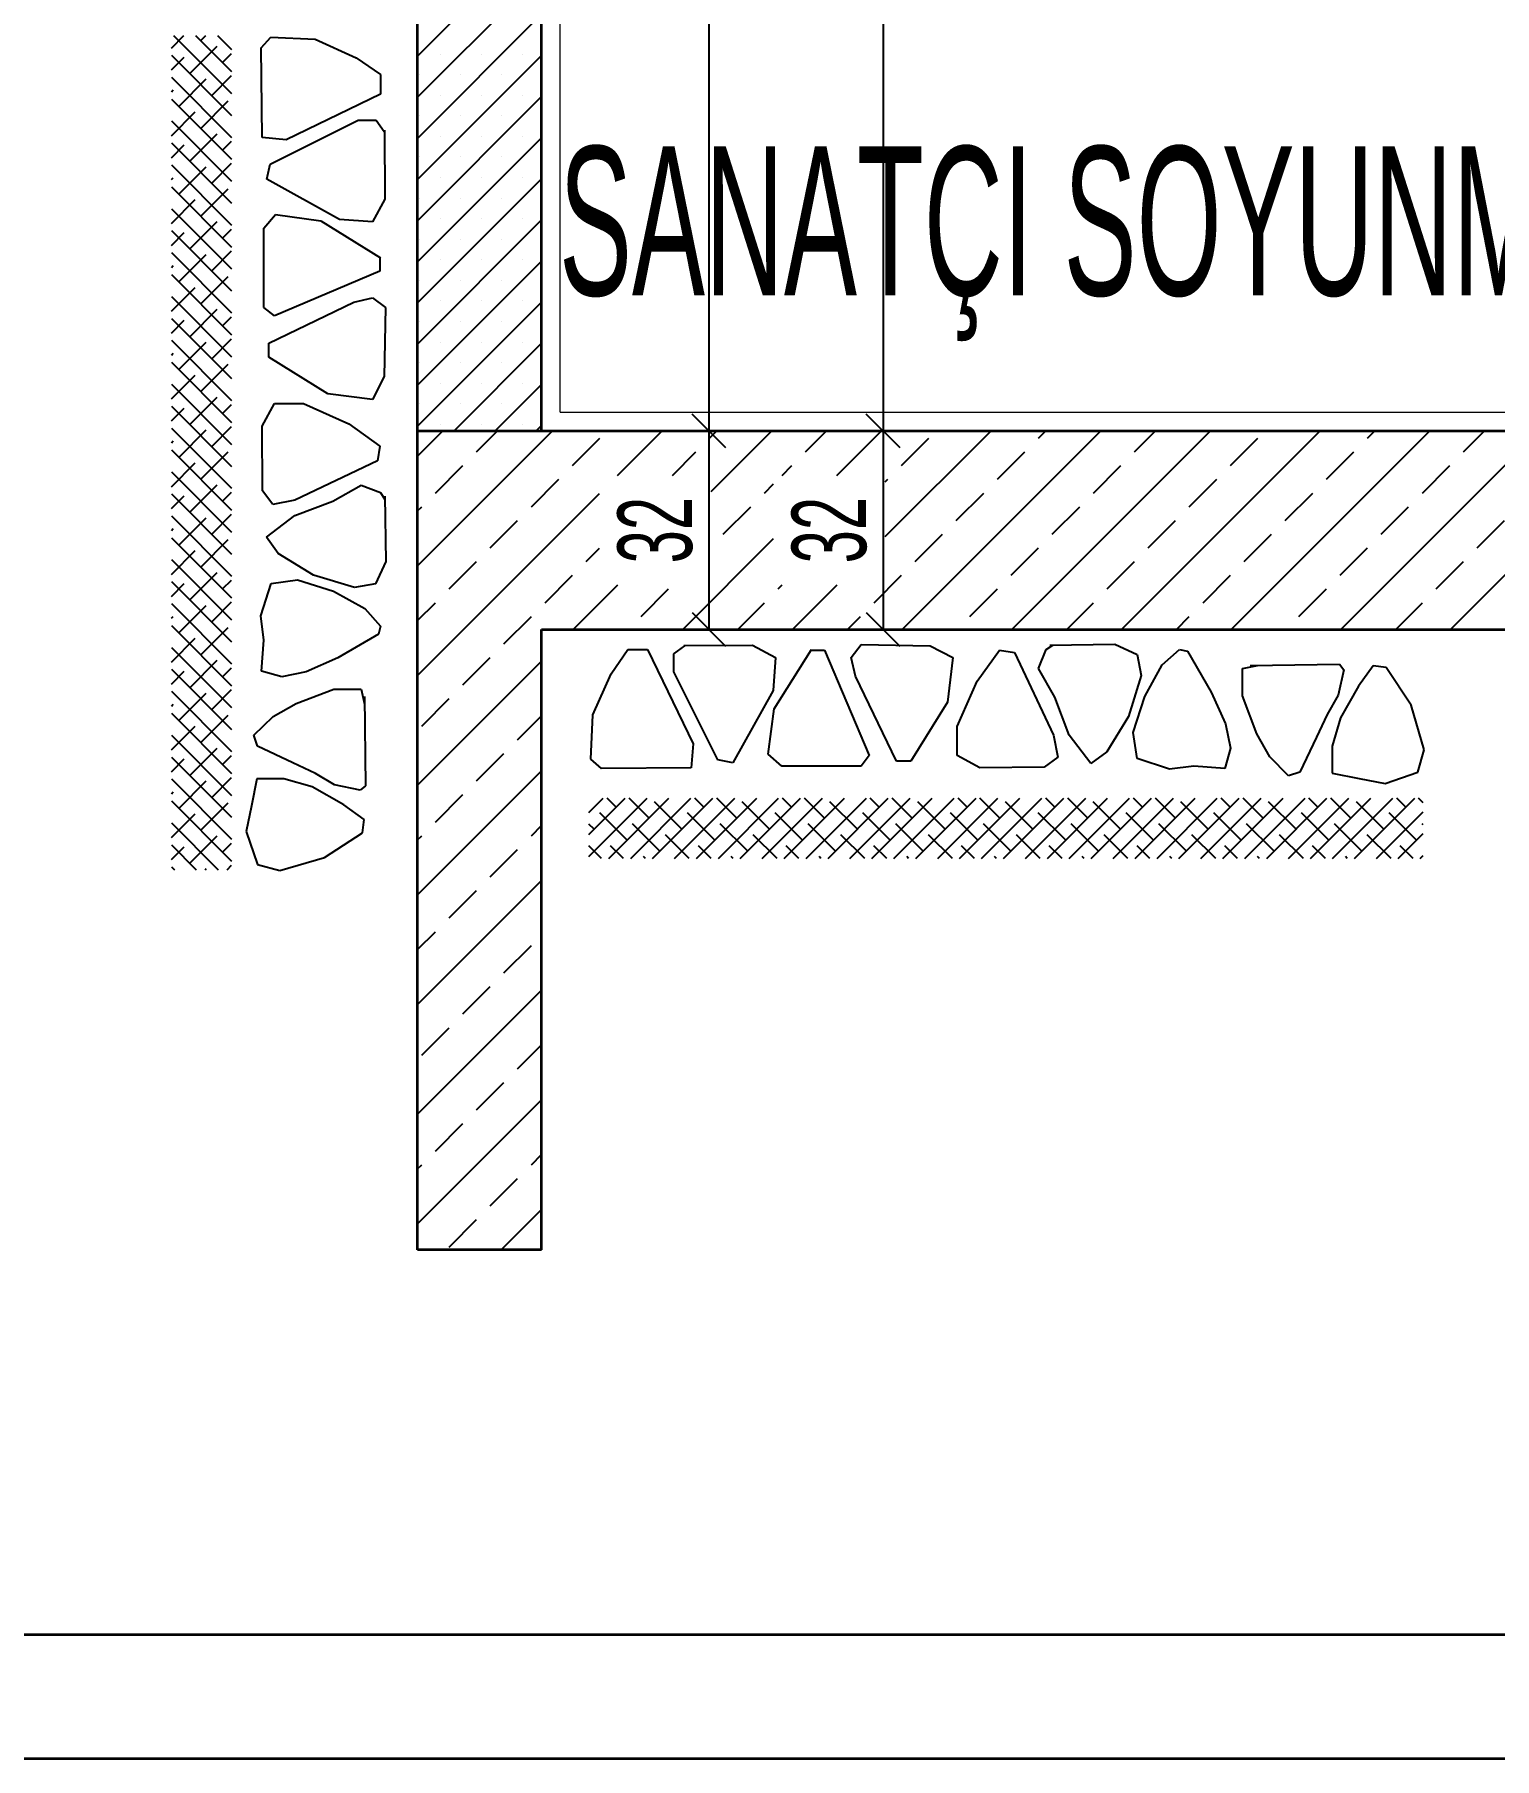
# Model space of a CAD drawing. Header units: inches. Extents: x -7543 to -822, y 102837 to 190349.
# Drawn here: x -827.5251 to -827.4781, y 102836.6651 to 102836.7207 of the extents above; entities that cross this region are included whole.
import ezdxf

# ---------------------------------------------------------------- set-up
doc = ezdxf.new("R2010")
doc.units = ezdxf.units.IN
doc.header["$MEASUREMENT"] = 0
doc.layers.get('0').update_dxf_attribs({"lineweight": 25})
doc.layers.add('DUVAR', color=7, linetype='Continuous', lineweight=35, true_color=0xfc4642)
for name, color, linetype, lineweight in [('ICOL', 55, 'Continuous', 25), ('SIVA', 150, 'Continuous', 15), ('TARAMA', 8, 'Continuous', 25), ('YAZI', 7, 'Continuous', 25)]:
    doc.layers.add(name, color=color, linetype=linetype, lineweight=lineweight)
doc.styles.add('arıal', font='arial.ttf', dxfattribs={"width": 0.7})
doc.styles.add('OLCU', font='tromand.shx', dxfattribs={"width": 0.6, "height": 12})

# ---------------------------------------------------------------- blocks, each defined once
blk = doc.blocks.new('_Oblique')
at = {"color": 0, "linetype": 'ByBlock', "lineweight": -2}
blk.add_line((-0.5, -0.5), (0.5, 0.5), dxfattribs=at)

msp = doc.modelspace()

# ---------------------------------------------------------------- linework, layer by layer
at = {"layer": 'DUVAR'}
for p, q in [((-827.512792, 102836.681485), (-827.512792, 102836.797885)), ((-827.508792, 102836.707885), (-827.508792, 102836.791485)), ((-827.512792, 102836.707885), (-827.273792, 102836.707885)), ((-827.508792, 102836.681485), (-827.508792, 102836.701485)), ((-827.508792, 102836.701485), (-827.448792, 102836.701485)), ((-827.508792, 102836.681485), (-827.512792, 102836.681485)), ((-837.601065, 102836.669085), (-821.993555, 102836.669085)), ((-837.605065, 102836.665085), (-821.989555, 102836.665085))]:
    msp.add_line(p, q, dxfattribs=at)
at = {"layer": 'ICOL'}
for p, q in [((-827.503398, 102836.797885), (-827.503398, 102836.707885)), ((-827.497783, 102836.791485), (-827.497783, 102836.707885)), ((-827.503398, 102836.707885), (-827.503398, 102836.701485)), ((-827.497783, 102836.707885), (-827.497783, 102836.701485))]:
    msp.add_line(p, q, dxfattribs=at)
at = {"layer": 'ICOL', "color": 53}
for p, q in [((-827.504977, 102836.707885), (-827.504238, 102836.707885)), ((-827.504977, 102836.707885), (-827.504238, 102836.707885)), ((-827.496594, 102836.707885), (-827.496943, 102836.707885)), ((-827.496594, 102836.707885), (-827.496943, 102836.707885)), ((-827.503552, 102836.701485), (-827.502558, 102836.701485)), ((-827.498277, 102836.701485), (-827.496943, 102836.701485))]:
    msp.add_line(p, q, dxfattribs=at)
at = {"layer": 'SIVA'}
for q in [(-827.508192, 102836.790885), (-827.473293, 102836.708485)]:
    msp.add_line((-827.508192, 102836.708485), q, dxfattribs=at)
at = {"layer": 'TARAMA'}
for p, q in [((-827.512792, 102836.719965), (-827.508792, 102836.723965)), ((-827.512792, 102836.718639), (-827.508792, 102836.722639)), ((-827.512792, 102836.717313), (-827.508792, 102836.721313)), ((-827.520728, 102836.720227), (-827.520321, 102836.720633)), ((-827.520657, 102836.720633), (-827.518785, 102836.718761)), ((-827.520136, 102836.719405), (-827.519252, 102836.720288)), ((-827.51995, 102836.720633), (-827.518785, 102836.719468)), ((-827.519782, 102836.720465), (-827.519614, 102836.720633)), ((-827.519243, 102836.720633), (-827.518785, 102836.720175)), ((-827.517829, 102836.720231), (-827.517526, 102836.720576)), ((-827.517526, 102836.720576), (-827.516094, 102836.720507)), ((-827.516094, 102836.720507), (-827.514772, 102836.719915)), ((-827.520728, 102836.719997), (-827.518785, 102836.718054)), ((-827.520728, 102836.71952), (-827.520312, 102836.719935)), ((-827.519075, 102836.719758), (-827.518785, 102836.720048)), ((-827.517801, 102836.717338), (-827.517829, 102836.720231)), ((-827.514772, 102836.719915), (-827.513987, 102836.719377)), ((-827.512792, 102836.715987), (-827.508792, 102836.719987)), ((-827.512064, 102836.72003), (-827.512064, 102836.72003)), ((-827.510738, 102836.72003), (-827.510738, 102836.72003)), ((-827.509413, 102836.72003), (-827.509413, 102836.72003)), ((-827.520728, 102836.719289), (-827.518785, 102836.717347)), ((-827.520489, 102836.718344), (-827.519605, 102836.719228)), ((-827.519428, 102836.718697), (-827.518785, 102836.719341)), ((-827.513987, 102836.719377), (-827.513987, 102836.718744)), ((-827.512727, 102836.719367), (-827.512727, 102836.719367)), ((-827.511401, 102836.719367), (-827.511401, 102836.719367)), ((-827.510075, 102836.719367), (-827.510075, 102836.719367)), ((-827.520728, 102836.718812), (-827.520666, 102836.718874)), ((-827.520728, 102836.718582), (-827.518785, 102836.71664)), ((-827.513987, 102836.718744), (-827.51703, 102836.71727)), ((-827.512792, 102836.714661), (-827.508792, 102836.718661)), ((-827.512064, 102836.718704), (-827.512064, 102836.718704)), ((-827.510738, 102836.718704), (-827.510738, 102836.718704)), ((-827.509413, 102836.718704), (-827.509413, 102836.718704)), ((-827.520728, 102836.717398), (-827.519959, 102836.718167)), ((-827.519782, 102836.717637), (-827.518898, 102836.718521)), ((-827.512727, 102836.718041), (-827.512727, 102836.718041)), ((-827.511401, 102836.718041), (-827.511401, 102836.718041)), ((-827.510075, 102836.718041), (-827.510075, 102836.718041)), ((-827.520728, 102836.717875), (-827.518785, 102836.715933)), ((-827.520136, 102836.716576), (-827.519252, 102836.71746)), ((-827.517546, 102836.71648), (-827.514706, 102836.7179)), ((-827.514706, 102836.7179), (-827.514126, 102836.7179)), ((-827.514126, 102836.7179), (-827.513866, 102836.71754)), ((-827.513856, 102836.71758), (-827.513846, 102836.715359)), ((-827.520728, 102836.717168), (-827.518785, 102836.715226)), ((-827.520728, 102836.716691), (-827.520312, 102836.717106)), ((-827.519075, 102836.71693), (-827.518785, 102836.717219)), ((-827.51703, 102836.71727), (-827.517801, 102836.717338)), ((-827.512792, 102836.713336), (-827.508792, 102836.717336)), ((-827.512064, 102836.717378), (-827.512064, 102836.717378)), ((-827.510738, 102836.717378), (-827.510738, 102836.717378)), ((-827.509413, 102836.717378), (-827.509413, 102836.717378)), ((-827.520728, 102836.716461), (-827.518785, 102836.714519)), ((-827.520489, 102836.715515), (-827.519605, 102836.716399)), ((-827.519428, 102836.715869), (-827.518785, 102836.716512)), ((-827.517646, 102836.715999), (-827.517546, 102836.71648)), ((-827.512727, 102836.716715), (-827.512727, 102836.716715)), ((-827.511401, 102836.716715), (-827.511401, 102836.716715)), ((-827.510075, 102836.716715), (-827.510075, 102836.716715)), ((-827.520728, 102836.715984), (-827.520666, 102836.716046)), ((-827.515306, 102836.714699), (-827.517646, 102836.715999)), ((-827.512792, 102836.71201), (-827.508792, 102836.71601)), ((-827.512064, 102836.716052), (-827.512064, 102836.716052)), ((-827.510738, 102836.716052), (-827.510738, 102836.716052)), ((-827.509413, 102836.716052), (-827.509413, 102836.716052)), ((-827.520728, 102836.715754), (-827.518785, 102836.713811)), ((-827.520728, 102836.71457), (-827.519959, 102836.715339)), ((-827.519782, 102836.714808), (-827.518898, 102836.715692)), ((-827.513846, 102836.715359), (-827.514246, 102836.714619)), ((-827.512727, 102836.71539), (-827.512727, 102836.71539)), ((-827.511401, 102836.71539), (-827.511401, 102836.71539)), ((-827.510075, 102836.71539), (-827.510075, 102836.71539)), ((-827.520728, 102836.715047), (-827.518785, 102836.713104)), ((-827.517746, 102836.714419), (-827.517366, 102836.714859)), ((-827.517366, 102836.714859), (-827.515906, 102836.714659)), ((-827.514246, 102836.714619), (-827.515306, 102836.714699)), ((-827.512792, 102836.710684), (-827.508792, 102836.714684)), ((-827.512064, 102836.714727), (-827.512064, 102836.714727)), ((-827.510738, 102836.714727), (-827.510738, 102836.714727)), ((-827.509413, 102836.714727), (-827.509413, 102836.714727)), ((-827.520728, 102836.71434), (-827.518785, 102836.712397)), ((-827.520728, 102836.713863), (-827.520312, 102836.714278)), ((-827.520136, 102836.713748), (-827.519252, 102836.714632)), ((-827.519075, 102836.714101), (-827.518785, 102836.714391)), ((-827.517746, 102836.711858), (-827.517746, 102836.714419)), ((-827.515906, 102836.714659), (-827.513986, 102836.713458)), ((-827.520728, 102836.713633), (-827.518785, 102836.71169)), ((-827.520489, 102836.712687), (-827.519605, 102836.713571)), ((-827.519428, 102836.713041), (-827.518785, 102836.713684)), ((-827.512727, 102836.714064), (-827.512727, 102836.714064)), ((-827.511401, 102836.714064), (-827.511401, 102836.714064)), ((-827.510075, 102836.714064), (-827.510075, 102836.714064)), ((-827.520728, 102836.713156), (-827.520666, 102836.713217)), ((-827.514006, 102836.713038), (-827.517406, 102836.711598)), ((-827.514006, 102836.713458), (-827.514006, 102836.713038)), ((-827.512792, 102836.709358), (-827.508792, 102836.713358)), ((-827.512064, 102836.713401), (-827.512064, 102836.713401)), ((-827.510738, 102836.713401), (-827.510738, 102836.713401)), ((-827.509413, 102836.713401), (-827.509413, 102836.713401)), ((-827.520728, 102836.712925), (-827.518785, 102836.710983)), ((-827.520728, 102836.711741), (-827.519959, 102836.71251)), ((-827.519782, 102836.71198), (-827.518898, 102836.712864)), ((-827.512727, 102836.712738), (-827.512727, 102836.712738)), ((-827.511401, 102836.712738), (-827.511401, 102836.712738)), ((-827.510075, 102836.712738), (-827.510075, 102836.712738)), ((-827.520728, 102836.712218), (-827.518785, 102836.710276)), ((-827.517586, 102836.710717), (-827.514846, 102836.712038)), ((-827.514846, 102836.712038), (-827.514246, 102836.712178)), ((-827.514246, 102836.712178), (-827.513826, 102836.711858)), ((-827.512792, 102836.708032), (-827.508792, 102836.712032)), ((-827.512064, 102836.712075), (-827.512064, 102836.712075)), ((-827.510738, 102836.712075), (-827.510738, 102836.712075)), ((-827.509413, 102836.712075), (-827.509413, 102836.712075)), ((-827.520728, 102836.711511), (-827.518785, 102836.709569)), ((-827.520728, 102836.711034), (-827.520312, 102836.71145)), ((-827.520136, 102836.710919), (-827.519252, 102836.711803)), ((-827.519075, 102836.711273), (-827.518785, 102836.711563)), ((-827.517406, 102836.711598), (-827.517746, 102836.711858)), ((-827.513826, 102836.711858), (-827.513866, 102836.709637)), ((-827.512727, 102836.711412), (-827.512727, 102836.711412)), ((-827.511401, 102836.711412), (-827.511401, 102836.711412)), ((-827.510075, 102836.711412), (-827.510075, 102836.711412)), ((-827.520728, 102836.710804), (-827.518785, 102836.708862)), ((-827.519428, 102836.710212), (-827.518785, 102836.710855)), ((-827.520728, 102836.710327), (-827.520666, 102836.710389)), ((-827.520489, 102836.709859), (-827.519605, 102836.710742)), ((-827.517586, 102836.710257), (-827.517586, 102836.710717)), ((-827.515686, 102836.709077), (-827.517586, 102836.710257)), ((-827.512064, 102836.710749), (-827.512064, 102836.710749)), ((-827.511614, 102836.707885), (-827.508792, 102836.710707)), ((-827.510738, 102836.710749), (-827.510738, 102836.710749)), ((-827.509413, 102836.710749), (-827.509413, 102836.710749)), ((-827.520728, 102836.710097), (-827.518785, 102836.708155)), ((-827.520728, 102836.708913), (-827.519959, 102836.709682)), ((-827.519782, 102836.709151), (-827.518898, 102836.710035)), ((-827.512727, 102836.710086), (-827.512727, 102836.710086)), ((-827.511401, 102836.710086), (-827.511401, 102836.710086)), ((-827.510075, 102836.710086), (-827.510075, 102836.710086)), ((-827.520728, 102836.70939), (-827.518785, 102836.707447)), ((-827.513866, 102836.709637), (-827.514246, 102836.708897)), ((-827.512064, 102836.709423), (-827.512064, 102836.709423)), ((-827.510738, 102836.709423), (-827.510738, 102836.709423)), ((-827.510288, 102836.707885), (-827.508792, 102836.709381)), ((-827.509413, 102836.709423), (-827.509413, 102836.709423)), ((-827.520728, 102836.708683), (-827.518785, 102836.70674)), ((-827.520728, 102836.708206), (-827.520312, 102836.708621)), ((-827.520136, 102836.708091), (-827.519252, 102836.708975)), ((-827.519075, 102836.708444), (-827.518785, 102836.708734)), ((-827.517806, 102836.708036), (-827.517406, 102836.708766)), ((-827.517406, 102836.708766), (-827.516466, 102836.708766)), ((-827.516466, 102836.708766), (-827.515006, 102836.708116)), ((-827.514246, 102836.708897), (-827.515686, 102836.709077)), ((-827.512727, 102836.70876), (-827.512727, 102836.70876)), ((-827.511401, 102836.70876), (-827.511401, 102836.70876)), ((-827.510075, 102836.70876), (-827.510075, 102836.70876)), ((-827.519428, 102836.707384), (-827.518785, 102836.708027)), ((-827.517786, 102836.705955), (-827.517806, 102836.708036)), ((-827.515006, 102836.708116), (-827.514006, 102836.707396)), ((-827.512064, 102836.708098), (-827.512064, 102836.708098)), ((-827.510738, 102836.708098), (-827.510738, 102836.708098)), ((-827.509413, 102836.708098), (-827.509413, 102836.708098)), ((-827.508962, 102836.707885), (-827.508792, 102836.708055)), ((-827.520728, 102836.707976), (-827.518785, 102836.706033)), ((-827.520728, 102836.707499), (-827.520666, 102836.70756)), ((-827.520489, 102836.70703), (-827.519605, 102836.707914)), ((-827.512792, 102836.707072), (-827.511979, 102836.707885)), ((-827.512792, 102836.703536), (-827.508444, 102836.707885)), ((-827.51089, 102836.707207), (-827.510211, 102836.707885)), ((-827.507796, 102836.706765), (-827.506912, 102836.707648)), ((-827.506342, 102836.70645), (-827.504908, 102836.707885)), ((-827.503377, 102836.707648), (-827.50314, 102836.707885)), ((-827.503326, 102836.705931), (-827.501373, 102836.707885)), ((-827.500283, 102836.707207), (-827.499605, 102836.707885)), ((-827.499271, 102836.70645), (-827.497837, 102836.707885)), ((-827.497711, 102836.704475), (-827.494301, 102836.707885)), ((-827.497189, 102836.706765), (-827.496305, 102836.707648)), ((-827.497166, 102836.701485), (-827.490766, 102836.707885)), ((-827.49363, 102836.701485), (-827.48723, 102836.707885)), ((-827.49277, 102836.707648), (-827.492534, 102836.707885)), ((-827.490095, 102836.701485), (-827.483695, 102836.707885)), ((-827.489676, 102836.707207), (-827.488998, 102836.707885)), ((-827.486583, 102836.706765), (-827.485699, 102836.707648)), ((-827.486559, 102836.701485), (-827.480159, 102836.707885)), ((-827.483024, 102836.701485), (-827.476624, 102836.707885)), ((-827.482163, 102836.707648), (-827.481927, 102836.707885)), ((-827.479488, 102836.701485), (-827.473088, 102836.707885)), ((-827.47907, 102836.707207), (-827.478392, 102836.707885)), ((-827.520728, 102836.707269), (-827.518785, 102836.705326)), ((-827.519782, 102836.706323), (-827.518898, 102836.707207)), ((-827.514086, 102836.706916), (-827.516746, 102836.705655)), ((-827.514006, 102836.707396), (-827.514086, 102836.706916)), ((-827.504575, 102836.70645), (-827.503818, 102836.707207)), ((-827.494096, 102836.706323), (-827.493212, 102836.707207)), ((-827.483489, 102836.706323), (-827.482605, 102836.707207)), ((-827.520728, 102836.706085), (-827.519959, 102836.706853)), ((-827.520728, 102836.706562), (-827.518785, 102836.704619)), ((-827.512215, 102836.705881), (-827.511331, 102836.706765)), ((-827.501039, 102836.70645), (-827.500725, 102836.706765)), ((-827.491002, 102836.705881), (-827.490118, 102836.706765)), ((-827.480396, 102836.705881), (-827.479512, 102836.706765)), ((-827.520728, 102836.705854), (-827.518785, 102836.703912)), ((-827.520728, 102836.705377), (-827.520312, 102836.705793)), ((-827.520136, 102836.705262), (-827.519252, 102836.706146)), ((-827.519075, 102836.705616), (-827.518785, 102836.705906)), ((-827.517456, 102836.705515), (-827.517786, 102836.705955)), ((-827.515526, 102836.705615), (-827.514604, 102836.706135)), ((-827.514604, 102836.706135), (-827.513986, 102836.705895)), ((-827.513986, 102836.705895), (-827.513845, 102836.705676)), ((-827.512792, 102836.700001), (-827.506926, 102836.705867)), ((-827.509122, 102836.705439), (-827.508238, 102836.706323)), ((-827.501609, 102836.705881), (-827.501311, 102836.706179)), ((-827.497711, 102836.706243), (-827.497631, 102836.706323)), ((-827.495422, 102836.704997), (-827.494538, 102836.705881)), ((-827.487909, 102836.705439), (-827.487025, 102836.706323)), ((-827.484815, 102836.704997), (-827.483931, 102836.705881)), ((-827.516746, 102836.705655), (-827.517456, 102836.705515)), ((-827.516746, 102836.705155), (-827.515526, 102836.705615)), ((-827.513846, 102836.705775), (-827.513816, 102836.703674)), ((-827.512792, 102836.705304), (-827.512657, 102836.705439)), ((-827.502935, 102836.704555), (-827.502051, 102836.705439)), ((-827.492328, 102836.704555), (-827.491444, 102836.705439)), ((-827.481721, 102836.704555), (-827.480838, 102836.705439)), ((-827.520728, 102836.705147), (-827.518785, 102836.703205)), ((-827.520728, 102836.70467), (-827.520666, 102836.704732)), ((-827.520489, 102836.704202), (-827.519605, 102836.705086)), ((-827.519428, 102836.704555), (-827.518785, 102836.705199)), ((-827.517666, 102836.704455), (-827.516746, 102836.705155)), ((-827.510448, 102836.704113), (-827.509564, 102836.704997)), ((-827.489234, 102836.704113), (-827.488351, 102836.704997)), ((-827.478628, 102836.704113), (-827.477744, 102836.704997)), ((-827.520728, 102836.70444), (-827.518785, 102836.702498)), ((-827.519782, 102836.703495), (-827.518898, 102836.704379)), ((-827.517286, 102836.703935), (-827.517666, 102836.704455)), ((-827.504237, 102836.701485), (-827.501311, 102836.704411)), ((-827.496747, 102836.703671), (-827.495864, 102836.704555)), ((-827.486141, 102836.703671), (-827.485257, 102836.704555)), ((-827.520728, 102836.703256), (-827.519959, 102836.704025)), ((-827.520728, 102836.703733), (-827.518785, 102836.701791)), ((-827.516146, 102836.703234), (-827.517286, 102836.703935)), ((-827.513816, 102836.703674), (-827.514146, 102836.702954)), ((-827.511773, 102836.702787), (-827.51089, 102836.703671)), ((-827.507354, 102836.703671), (-827.506926, 102836.704099)), ((-827.493654, 102836.703229), (-827.49277, 102836.704113)), ((-827.49056, 102836.702787), (-827.489676, 102836.703671)), ((-827.483047, 102836.703229), (-827.482163, 102836.704113)), ((-827.479954, 102836.702787), (-827.47907, 102836.703671)), ((-827.520728, 102836.703026), (-827.518785, 102836.701083)), ((-827.520136, 102836.702434), (-827.519252, 102836.703318)), ((-827.519075, 102836.702788), (-827.518785, 102836.703077)), ((-827.517506, 102836.702964), (-827.516666, 102836.703084)), ((-827.516666, 102836.703084), (-827.515506, 102836.702714)), ((-827.514826, 102836.702834), (-827.516146, 102836.703234)), ((-827.50868, 102836.702345), (-827.507796, 102836.703229)), ((-827.498073, 102836.702345), (-827.497189, 102836.703229)), ((-827.487467, 102836.702345), (-827.486583, 102836.703229)), ((-827.520728, 102836.702549), (-827.520312, 102836.702964)), ((-827.517846, 102836.701921), (-827.517506, 102836.702964)), ((-827.515506, 102836.702714), (-827.514486, 102836.702154)), ((-827.514146, 102836.702954), (-827.514826, 102836.702834)), ((-827.507773, 102836.701485), (-827.506338, 102836.702919)), ((-827.505586, 102836.701903), (-827.504702, 102836.702787)), ((-827.501167, 102836.702787), (-827.501035, 102836.702919)), ((-827.500701, 102836.701485), (-827.499267, 102836.702919)), ((-827.49498, 102836.701903), (-827.494096, 102836.702787)), ((-827.484373, 102836.701903), (-827.483489, 102836.702787)), ((-827.520728, 102836.702319), (-827.518785, 102836.700376)), ((-827.520728, 102836.701842), (-827.520666, 102836.701904)), ((-827.520489, 102836.701373), (-827.519605, 102836.702257)), ((-827.519428, 102836.701727), (-827.518785, 102836.70237)), ((-827.517746, 102836.701133), (-827.517846, 102836.701921)), ((-827.514486, 102836.702154), (-827.513986, 102836.701594)), ((-827.512792, 102836.701768), (-827.512215, 102836.702345)), ((-827.510006, 102836.701019), (-827.509122, 102836.701903)), ((-827.502469, 102836.701485), (-827.501609, 102836.702345)), ((-827.498934, 102836.701485), (-827.498515, 102836.701903)), ((-827.491863, 102836.701485), (-827.491002, 102836.702345)), ((-827.488327, 102836.701485), (-827.487909, 102836.701903)), ((-827.481256, 102836.701485), (-827.480396, 102836.702345)), ((-827.520728, 102836.701612), (-827.518785, 102836.699669)), ((-827.519782, 102836.700666), (-827.518898, 102836.70155)), ((-827.513986, 102836.701594), (-827.514046, 102836.701334)), ((-827.520728, 102836.700428), (-827.519959, 102836.701197)), ((-827.520728, 102836.700905), (-827.518785, 102836.698962)), ((-827.517826, 102836.700133), (-827.517746, 102836.701133)), ((-827.514046, 102836.701334), (-827.515366, 102836.700573)), ((-827.506546, 102836.700053), (-827.506008, 102836.700837)), ((-827.506008, 102836.700837), (-827.505375, 102836.700837)), ((-827.505375, 102836.700837), (-827.503901, 102836.697794)), ((-827.504531, 102836.700699), (-827.504171, 102836.700959)), ((-827.504211, 102836.700969), (-827.50199, 102836.700979)), ((-827.50199, 102836.700979), (-827.50125, 102836.700579)), ((-827.50129, 102836.698919), (-827.500089, 102836.700839)), ((-827.500089, 102836.700819), (-827.499669, 102836.700819)), ((-827.499669, 102836.700819), (-827.498229, 102836.697419)), ((-827.498809, 102836.700579), (-827.498489, 102836.700999)), ((-827.498489, 102836.700999), (-827.496268, 102836.700959)), ((-827.496268, 102836.700959), (-827.495528, 102836.700579)), ((-827.494747, 102836.699819), (-827.494027, 102836.700819)), ((-827.494027, 102836.700819), (-827.493547, 102836.700739)), ((-827.492766, 102836.70022), (-827.492526, 102836.700839)), ((-827.492526, 102836.700839), (-827.492307, 102836.70098)), ((-827.492406, 102836.700979), (-827.490306, 102836.701009)), ((-827.490306, 102836.701009), (-827.489585, 102836.700679)), ((-827.488785, 102836.700339), (-827.488225, 102836.700839)), ((-827.488225, 102836.700839), (-827.487965, 102836.700779)), ((-827.520136, 102836.699606), (-827.519252, 102836.700489)), ((-827.519075, 102836.699959), (-827.518785, 102836.700249)), ((-827.515366, 102836.700573), (-827.516386, 102836.700113)), ((-827.512792, 102836.696465), (-827.508792, 102836.700465)), ((-827.511331, 102836.699694), (-827.510448, 102836.700577)), ((-827.504531, 102836.700119), (-827.504531, 102836.700699)), ((-827.50125, 102836.700579), (-827.50133, 102836.699519)), ((-827.498669, 102836.699979), (-827.498809, 102836.700579)), ((-827.495528, 102836.700579), (-827.495708, 102836.699139)), ((-827.493547, 102836.700739), (-827.492286, 102836.698079)), ((-827.489585, 102836.700679), (-827.489465, 102836.699999)), ((-827.489345, 102836.699319), (-827.488785, 102836.700339)), ((-827.487965, 102836.700779), (-827.487204, 102836.699459)), ((-827.486191, 102836.700219), (-827.485707, 102836.700322)), ((-827.48595, 102836.700319), (-827.483069, 102836.700359)), ((-827.483069, 102836.700359), (-827.482929, 102836.700179)), ((-827.481984, 102836.700315), (-827.482458, 102836.699659)), ((-827.481558, 102836.700259), (-827.481984, 102836.700315)), ((-827.480758, 102836.699039), (-827.481558, 102836.700259)), ((-827.520728, 102836.700198), (-827.518785, 102836.698255)), ((-827.520728, 102836.699721), (-827.520312, 102836.700136)), ((-827.517166, 102836.699953), (-827.517826, 102836.700133)), ((-827.516386, 102836.700113), (-827.517166, 102836.699953)), ((-827.507138, 102836.698731), (-827.506546, 102836.700053)), ((-827.503111, 102836.697279), (-827.504531, 102836.700119)), ((-827.497348, 102836.697239), (-827.498669, 102836.699979)), ((-827.495398, 102836.698359), (-827.494747, 102836.699819)), ((-827.492246, 102836.699299), (-827.492766, 102836.70022)), ((-827.489465, 102836.699999), (-827.489865, 102836.698679)), ((-827.486191, 102836.699339), (-827.486191, 102836.700219)), ((-827.482929, 102836.700179), (-827.483109, 102836.699359)), ((-827.520728, 102836.69949), (-827.518785, 102836.697548)), ((-827.520489, 102836.698545), (-827.519605, 102836.699429)), ((-827.519428, 102836.698898), (-827.518785, 102836.699542)), ((-827.516706, 102836.699099), (-827.515486, 102836.699559)), ((-827.515486, 102836.699559), (-827.514606, 102836.699559)), ((-827.514606, 102836.699559), (-827.514503, 102836.699076)), ((-827.514506, 102836.699319), (-827.514466, 102836.696438)), ((-827.512657, 102836.698368), (-827.511773, 102836.699252)), ((-827.50133, 102836.699519), (-827.50263, 102836.697179)), ((-827.495708, 102836.699139), (-827.496888, 102836.697239)), ((-827.491786, 102836.698079), (-827.492246, 102836.699299)), ((-827.489715, 102836.698159), (-827.489345, 102836.699319)), ((-827.487204, 102836.699459), (-827.486744, 102836.698439)), ((-827.48573, 102836.698119), (-827.486191, 102836.699339)), ((-827.483109, 102836.699359), (-827.483469, 102836.698739)), ((-827.482458, 102836.699659), (-827.483039, 102836.698639)), ((-827.520728, 102836.699013), (-827.520666, 102836.699075)), ((-827.520728, 102836.698783), (-827.518785, 102836.696841)), ((-827.519782, 102836.697838), (-827.518898, 102836.698722)), ((-827.518066, 102836.698079), (-827.517446, 102836.698679)), ((-827.517446, 102836.698679), (-827.516706, 102836.699099)), ((-827.509564, 102836.697926), (-827.508792, 102836.698697)), ((-827.507207, 102836.697299), (-827.507138, 102836.698731)), ((-827.50149, 102836.697459), (-827.50129, 102836.698919)), ((-827.489865, 102836.698679), (-827.490566, 102836.697539)), ((-827.483469, 102836.698739), (-827.48381, 102836.698009)), ((-827.483039, 102836.698639), (-827.483299, 102836.69772)), ((-827.480338, 102836.697599), (-827.480758, 102836.699039)), ((-827.520728, 102836.697599), (-827.519959, 102836.698368)), ((-827.520728, 102836.698076), (-827.518785, 102836.696134)), ((-827.517946, 102836.697719), (-827.518066, 102836.698079)), ((-827.495398, 102836.697419), (-827.495398, 102836.698359)), ((-827.492286, 102836.698079), (-827.492146, 102836.697369)), ((-827.491086, 102836.697159), (-827.491786, 102836.698079)), ((-827.489595, 102836.697319), (-827.489715, 102836.698159)), ((-827.486744, 102836.698439), (-827.486584, 102836.697659)), ((-827.48531, 102836.697379), (-827.48573, 102836.698119)), ((-827.48381, 102836.698009), (-827.48435, 102836.696879)), ((-827.520136, 102836.696777), (-827.519252, 102836.697661)), ((-827.516816, 102836.697179), (-827.517946, 102836.697719)), ((-827.51089, 102836.6966), (-827.510006, 102836.697484)), ((-827.503901, 102836.697794), (-827.50397, 102836.697023)), ((-827.50105, 102836.697079), (-827.50149, 102836.697459)), ((-827.490566, 102836.697539), (-827.491086, 102836.697159)), ((-827.486584, 102836.697659), (-827.486764, 102836.696999)), ((-827.483299, 102836.69772), (-827.483299, 102836.696853)), ((-827.480538, 102836.696879), (-827.480338, 102836.697599)), ((-827.520728, 102836.697369), (-827.518785, 102836.695427)), ((-827.520728, 102836.696892), (-827.520312, 102836.697307)), ((-827.519075, 102836.697131), (-827.518785, 102836.69742)), ((-827.516086, 102836.696838), (-827.516816, 102836.697179)), ((-827.512792, 102836.692929), (-827.508792, 102836.696929)), ((-827.506862, 102836.696996), (-827.507207, 102836.697299)), ((-827.50397, 102836.697023), (-827.506862, 102836.696996)), ((-827.50263, 102836.697179), (-827.503111, 102836.697279)), ((-827.498489, 102836.697079), (-827.50105, 102836.697079)), ((-827.498229, 102836.697419), (-827.498489, 102836.697079)), ((-827.496888, 102836.697239), (-827.497348, 102836.697239)), ((-827.494667, 102836.697019), (-827.495398, 102836.697419)), ((-827.492586, 102836.697039), (-827.494667, 102836.697019)), ((-827.492146, 102836.697369), (-827.492586, 102836.697039)), ((-827.488552, 102836.696979), (-827.489595, 102836.697319)), ((-827.487765, 102836.697079), (-827.488552, 102836.696979)), ((-827.486764, 102836.696999), (-827.487765, 102836.697079)), ((-827.48471, 102836.696759), (-827.48531, 102836.697379)), ((-827.520728, 102836.696662), (-827.518785, 102836.69472)), ((-827.520489, 102836.695716), (-827.519605, 102836.6966)), ((-827.519428, 102836.69607), (-827.518785, 102836.696713)), ((-827.517971, 102836.696668), (-827.518146, 102836.695799)), ((-827.517105, 102836.696668), (-827.517971, 102836.696668)), ((-827.516186, 102836.696408), (-827.517105, 102836.696668)), ((-827.515166, 102836.695827), (-827.516186, 102836.696408)), ((-827.515466, 102836.696478), (-827.516086, 102836.696838)), ((-827.514646, 102836.696298), (-827.515466, 102836.696478)), ((-827.514466, 102836.696438), (-827.514646, 102836.696298)), ((-827.48435, 102836.696879), (-827.48471, 102836.696759)), ((-827.483299, 102836.696853), (-827.48243, 102836.696679)), ((-827.48243, 102836.696679), (-827.481598, 102836.696512)), ((-827.481598, 102836.696512), (-827.480538, 102836.696879)), ((-827.520728, 102836.696185), (-827.520666, 102836.696247)), ((-827.520728, 102836.695955), (-827.518785, 102836.694012)), ((-827.519782, 102836.695009), (-827.518898, 102836.695893)), ((-827.518146, 102836.695799), (-827.518313, 102836.694967)), ((-827.514509, 102836.695353), (-827.515166, 102836.695827)), ((-827.512215, 102836.695274), (-827.511331, 102836.696158)), ((-827.507265, 102836.695581), (-827.506806, 102836.696039)), ((-827.507265, 102836.694874), (-827.506099, 102836.696039)), ((-827.507265, 102836.694167), (-827.505392, 102836.696039)), ((-827.506389, 102836.69575), (-827.506679, 102836.696039)), ((-827.506628, 102836.694097), (-827.504685, 102836.696039)), ((-827.505328, 102836.695396), (-827.505972, 102836.696039)), ((-827.50592, 102836.694097), (-827.503978, 102836.696039)), ((-827.505213, 102836.694097), (-827.503271, 102836.696039)), ((-827.504268, 102836.695043), (-827.505152, 102836.695926)), ((-827.504506, 102836.694097), (-827.502564, 102836.696039)), ((-827.503561, 102836.69575), (-827.50385, 102836.696039)), ((-827.503799, 102836.694097), (-827.501857, 102836.696039)), ((-827.5025, 102836.695396), (-827.503143, 102836.696039)), ((-827.503092, 102836.694097), (-827.50115, 102836.696039)), ((-827.502385, 102836.694097), (-827.500442, 102836.696039)), ((-827.501439, 102836.695043), (-827.502323, 102836.695926)), ((-827.501678, 102836.694097), (-827.499735, 102836.696039)), ((-827.500732, 102836.69575), (-827.501022, 102836.696039)), ((-827.500971, 102836.694097), (-827.499028, 102836.696039)), ((-827.499672, 102836.695396), (-827.500315, 102836.696039)), ((-827.500264, 102836.694097), (-827.498321, 102836.696039)), ((-827.499557, 102836.694097), (-827.497614, 102836.696039)), ((-827.498611, 102836.695043), (-827.499495, 102836.695926)), ((-827.498849, 102836.694097), (-827.496907, 102836.696039)), ((-827.497904, 102836.69575), (-827.498194, 102836.696039)), ((-827.498142, 102836.694097), (-827.4962, 102836.696039)), ((-827.496843, 102836.695396), (-827.497487, 102836.696039)), ((-827.497435, 102836.694097), (-827.495493, 102836.696039)), ((-827.496728, 102836.694097), (-827.494786, 102836.696039)), ((-827.495783, 102836.695043), (-827.496666, 102836.695926)), ((-827.496021, 102836.694097), (-827.494078, 102836.696039)), ((-827.495075, 102836.69575), (-827.495365, 102836.696039)), ((-827.495314, 102836.694097), (-827.493371, 102836.696039)), ((-827.494015, 102836.695396), (-827.494658, 102836.696039)), ((-827.494607, 102836.694097), (-827.492664, 102836.696039)), ((-827.4939, 102836.694097), (-827.491957, 102836.696039)), ((-827.492954, 102836.695043), (-827.493838, 102836.695926)), ((-827.493193, 102836.694097), (-827.49125, 102836.696039)), ((-827.492247, 102836.69575), (-827.492537, 102836.696039)), ((-827.492485, 102836.694097), (-827.490543, 102836.696039)), ((-827.491186, 102836.695396), (-827.49183, 102836.696039)), ((-827.491778, 102836.694097), (-827.489836, 102836.696039)), ((-827.491071, 102836.694097), (-827.489129, 102836.696039)), ((-827.490126, 102836.695043), (-827.49101, 102836.695926)), ((-827.490364, 102836.694097), (-827.488422, 102836.696039)), ((-827.489419, 102836.69575), (-827.489708, 102836.696039)), ((-827.489657, 102836.694097), (-827.487715, 102836.696039)), ((-827.488358, 102836.695396), (-827.489001, 102836.696039)), ((-827.48895, 102836.694097), (-827.487007, 102836.696039)), ((-827.488243, 102836.694097), (-827.4863, 102836.696039)), ((-827.487297, 102836.695043), (-827.488181, 102836.695926)), ((-827.487536, 102836.694097), (-827.485593, 102836.696039)), ((-827.48659, 102836.69575), (-827.48688, 102836.696039)), ((-827.486829, 102836.694097), (-827.484886, 102836.696039)), ((-827.485529, 102836.695396), (-827.486173, 102836.696039)), ((-827.486121, 102836.694097), (-827.484179, 102836.696039)), ((-827.485414, 102836.694097), (-827.483472, 102836.696039)), ((-827.484469, 102836.695043), (-827.485353, 102836.695926)), ((-827.484707, 102836.694097), (-827.482765, 102836.696039)), ((-827.483762, 102836.69575), (-827.484051, 102836.696039)), ((-827.484, 102836.694097), (-827.482058, 102836.696039)), ((-827.482701, 102836.695396), (-827.483344, 102836.696039)), ((-827.483293, 102836.694097), (-827.481351, 102836.696039)), ((-827.482586, 102836.694097), (-827.480643, 102836.696039)), ((-827.48164, 102836.695043), (-827.482524, 102836.695926)), ((-827.480933, 102836.69575), (-827.481223, 102836.696039)), ((-827.480368, 102836.695892), (-827.480516, 102836.696039)), ((-827.520728, 102836.694771), (-827.519959, 102836.69554)), ((-827.520728, 102836.695248), (-827.519217, 102836.693737)), ((-827.514566, 102836.694927), (-827.514509, 102836.695353)), ((-827.506036, 102836.694689), (-827.506919, 102836.695573)), ((-827.503207, 102836.694689), (-827.504091, 102836.695573)), ((-827.500379, 102836.694689), (-827.501263, 102836.695573)), ((-827.49755, 102836.694689), (-827.498434, 102836.695573)), ((-827.494722, 102836.694689), (-827.495606, 102836.695573)), ((-827.491893, 102836.694689), (-827.492777, 102836.695573)), ((-827.489065, 102836.694689), (-827.489949, 102836.695573)), ((-827.486237, 102836.694689), (-827.48712, 102836.695573)), ((-827.483408, 102836.694689), (-827.484292, 102836.695573)), ((-827.481879, 102836.694097), (-827.480368, 102836.695608)), ((-827.48058, 102836.694689), (-827.481464, 102836.695573)), ((-827.520136, 102836.693949), (-827.519252, 102836.694833)), ((-827.518313, 102836.694967), (-827.517946, 102836.693907)), ((-827.515786, 102836.694127), (-827.514566, 102836.694927)), ((-827.512792, 102836.694697), (-827.512657, 102836.694832)), ((-827.509122, 102836.694832), (-827.508792, 102836.695162)), ((-827.507096, 102836.695043), (-827.507265, 102836.695211)), ((-827.504975, 102836.694335), (-827.505859, 102836.695219)), ((-827.504029, 102836.694097), (-827.504798, 102836.694866)), ((-827.502146, 102836.694335), (-827.50303, 102836.695219)), ((-827.501201, 102836.694097), (-827.50197, 102836.694866)), ((-827.499318, 102836.694335), (-827.500202, 102836.695219)), ((-827.498372, 102836.694097), (-827.499141, 102836.694866)), ((-827.49649, 102836.694335), (-827.497373, 102836.695219)), ((-827.495544, 102836.694097), (-827.496313, 102836.694866)), ((-827.493661, 102836.694335), (-827.494545, 102836.695219)), ((-827.492716, 102836.694097), (-827.493484, 102836.694866)), ((-827.490833, 102836.694335), (-827.491717, 102836.695219)), ((-827.489887, 102836.694097), (-827.490656, 102836.694866)), ((-827.488004, 102836.694335), (-827.488888, 102836.695219)), ((-827.487059, 102836.694097), (-827.487828, 102836.694866)), ((-827.485176, 102836.694335), (-827.48606, 102836.695219)), ((-827.48423, 102836.694097), (-827.484999, 102836.694866)), ((-827.482347, 102836.694335), (-827.483231, 102836.695219)), ((-827.481402, 102836.694097), (-827.482171, 102836.694866)), ((-827.481172, 102836.694097), (-827.480368, 102836.6949)), ((-827.480368, 102836.695185), (-827.480403, 102836.695219)), ((-827.520728, 102836.694541), (-827.519924, 102836.693737)), ((-827.520728, 102836.694064), (-827.520312, 102836.694479)), ((-827.519075, 102836.694302), (-827.518785, 102836.694592)), ((-827.517226, 102836.693707), (-827.515786, 102836.694127)), ((-827.510448, 102836.693506), (-827.509564, 102836.69439)), ((-827.506858, 102836.694097), (-827.507265, 102836.694504)), ((-827.506151, 102836.694097), (-827.506566, 102836.694512)), ((-827.505444, 102836.694097), (-827.505505, 102836.694159)), ((-827.503322, 102836.694097), (-827.503737, 102836.694512)), ((-827.502615, 102836.694097), (-827.502677, 102836.694159)), ((-827.500494, 102836.694097), (-827.500909, 102836.694512)), ((-827.499787, 102836.694097), (-827.499848, 102836.694159)), ((-827.497665, 102836.694097), (-827.498081, 102836.694512)), ((-827.496958, 102836.694097), (-827.49702, 102836.694159)), ((-827.494837, 102836.694097), (-827.495252, 102836.694512)), ((-827.49413, 102836.694097), (-827.494192, 102836.694159)), ((-827.492008, 102836.694097), (-827.492424, 102836.694512)), ((-827.491301, 102836.694097), (-827.491363, 102836.694159)), ((-827.48918, 102836.694097), (-827.489595, 102836.694512)), ((-827.488473, 102836.694097), (-827.488535, 102836.694159)), ((-827.486352, 102836.694097), (-827.486767, 102836.694512)), ((-827.485645, 102836.694097), (-827.485706, 102836.694159)), ((-827.483523, 102836.694097), (-827.483938, 102836.694512)), ((-827.482816, 102836.694097), (-827.482878, 102836.694159)), ((-827.480695, 102836.694097), (-827.48111, 102836.694512)), ((-827.480465, 102836.694097), (-827.480368, 102836.694193)), ((-827.520728, 102836.693834), (-827.520631, 102836.693737)), ((-827.51964, 102836.693737), (-827.519605, 102836.693772)), ((-827.518933, 102836.693737), (-827.518785, 102836.693885)), ((-827.517946, 102836.693907), (-827.517226, 102836.693707)), ((-827.512792, 102836.689394), (-827.508792, 102836.693394)), ((-827.511773, 102836.692181), (-827.51089, 102836.693064)), ((-827.512792, 102836.691162), (-827.512215, 102836.691739)), ((-827.510006, 102836.690413), (-827.509122, 102836.691297)), ((-827.512792, 102836.685858), (-827.508792, 102836.689858)), ((-827.511331, 102836.689087), (-827.510448, 102836.689971)), ((-827.512657, 102836.687761), (-827.511773, 102836.688645)), ((-827.509564, 102836.687319), (-827.508792, 102836.688091)), ((-827.51089, 102836.685993), (-827.510006, 102836.686877)), ((-827.512792, 102836.682323), (-827.508792, 102836.686323)), ((-827.512215, 102836.684668), (-827.511331, 102836.685551)), ((-827.512792, 102836.684091), (-827.512657, 102836.684226)), ((-827.509122, 102836.684226), (-827.508792, 102836.684555)), ((-827.510448, 102836.6829), (-827.509564, 102836.683784)), ((-827.511773, 102836.681574), (-827.51089, 102836.682458)), ((-827.510095, 102836.681485), (-827.508792, 102836.682787))]:
    msp.add_line(p, q, dxfattribs=at)

# ---------------------------------------------------------------- block references
at = {"layer": 'ICOL', "xscale": 0.001080000001820736, "yscale": 0.001080000001820736, "zscale": 0.001080000001820736}
for p, rotation in [((-827.503398, 102836.707885), 90), ((-827.503398, 102836.707885), 270), ((-827.497783, 102836.707885), 90), ((-827.497783, 102836.707885), 270), ((-827.503398, 102836.701485), 270), ((-827.497783, 102836.701485), 270)]:
    msp.add_blockref('_Oblique', p, dxfattribs=dict(at, rotation=rotation))

# ---------------------------------------------------------------- texts
at = {"layer": 'ICOL', "char_height": 0.0024, "attachment_point": 5, "rotation": 90, "style": 'OLCU'}
for insert in [(-827.505126, 102836.704685), (-827.499511, 102836.704685)]:
    msp.add_mtext('\\A1;32', dxfattribs=dict(at, insert=insert))
at = {"layer": 'YAZI', "style": 'arıal', "width": 0.526164}
msp.add_text('SANATÇI SOYUNMA', height=0.0048, dxfattribs=at).set_placement((-827.508231, 102836.712254))

doc.saveas('drawing.dxf')
